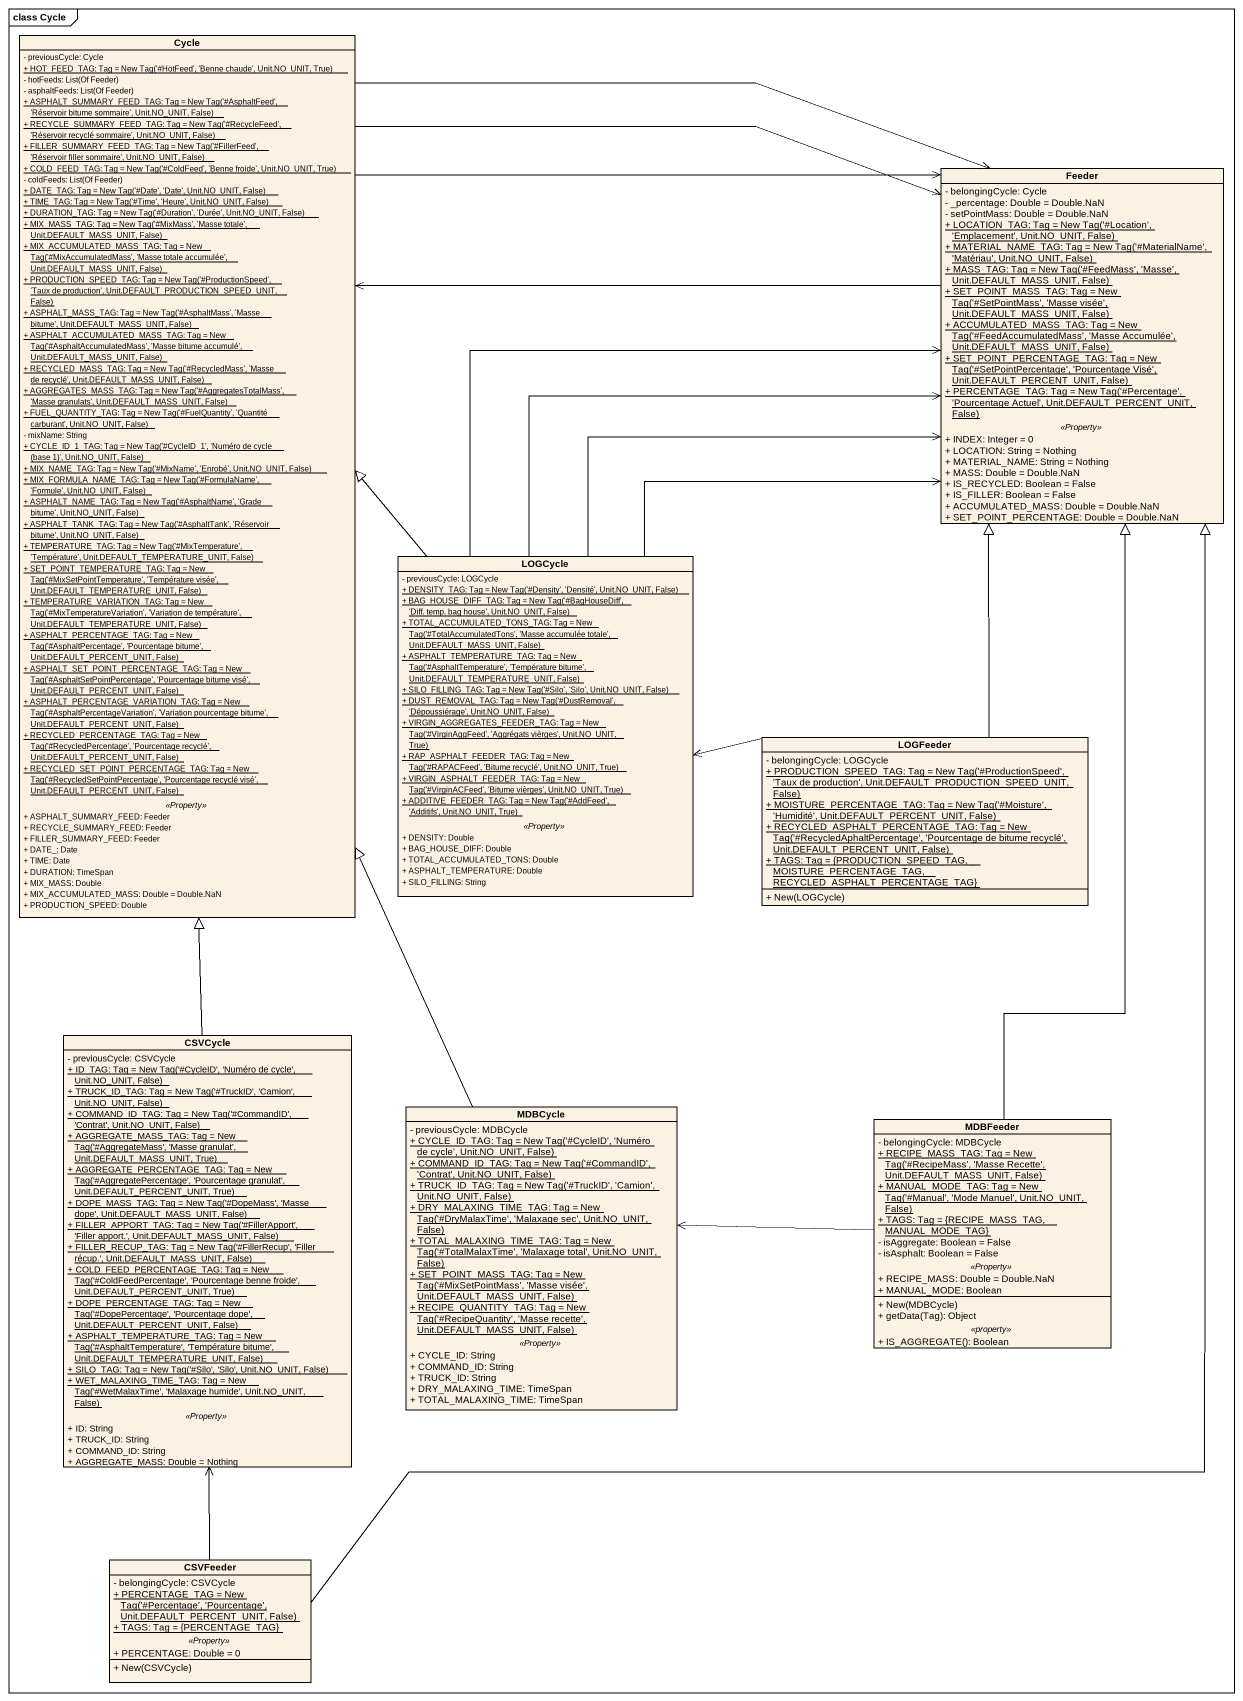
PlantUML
@startuml
mainframe class Cycle
hide circle
hide empty members
skinparam classAttributeIconSize 0
class Cycle {
  - previousCycle: Cycle
  {static} {field} + HOT_FEED_TAG: Tag = New Tag('#HotFeed', 'Benne chaude', Unit.NO_UNIT, True)
  {field} - hotFeeds: List(Of Feeder)
  {field} - asphaltFeeds: List(Of Feeder)
  {static} {field} + ASPHALT_SUMMARY_FEED_TAG: Tag = New Tag('#AsphaltFeed', 'Réservoir bitume sommaire', Unit.NO_UNIT, False)
  {static} {field} + RECYCLE_SUMMARY_FEED_TAG: Tag = New Tag('#RecycleFeed', 'Réservoir recyclé sommaire', Unit.NO_UNIT, False)
  {static} {field} + FILLER_SUMMARY_FEED_TAG: Tag = New Tag('#FillerFeed', 'Réservoir filler sommaire', Unit.NO_UNIT, False)
  {static} {field} + COLD_FEED_TAG: Tag = New Tag('#ColdFeed', 'Benne froide', Unit.NO_UNIT, True)
  {field} - coldFeeds: List(Of Feeder)
  {static} {field} + DATE_TAG: Tag = New Tag('#Date', 'Date', Unit.NO_UNIT, False)
  {static} {field} + TIME_TAG: Tag = New Tag('#Time', 'Heure', Unit.NO_UNIT, False)
  {static} {field} + DURATION_TAG: Tag = New Tag('#Duration', 'Durée', Unit.NO_UNIT, False)
  {static} {field} + MIX_MASS_TAG: Tag = New Tag('#MixMass', 'Masse totale', Unit.DEFAULT_MASS_UNIT, False)
  {static} {field} + MIX_ACCUMULATED_MASS_TAG: Tag = New Tag('#MixAccumulatedMass', 'Masse totale accumulée', Unit.DEFAULT_MASS_UNIT, False)
  {static} {field} + PRODUCTION_SPEED_TAG: Tag = New Tag('#ProductionSpeed', 'Taux de production', Unit.DEFAULT_PRODUCTION_SPEED_UNIT, False)
  {static} {field} + ASPHALT_MASS_TAG: Tag = New Tag('#AsphaltMass', 'Masse bitume', Unit.DEFAULT_MASS_UNIT, False)
  {static} {field} + ASPHALT_ACCUMULATED_MASS_TAG: Tag = New Tag('#AsphaltAccumulatedMass', 'Masse bitume accumulé', Unit.DEFAULT_MASS_UNIT, False)
  {static} {field} + RECYCLED_MASS_TAG: Tag = New Tag('#RecycledMass', 'Masse de recyclé', Unit.DEFAULT_MASS_UNIT, False)
  {static} {field} + AGGREGATES_MASS_TAG: Tag = New Tag('#AggregatesTotalMass', 'Masse granulats', Unit.DEFAULT_MASS_UNIT, False)
  {static} {field} + FUEL_QUANTITY_TAG: Tag = New Tag('#FuelQuantity', 'Quantité carburant', Unit.NO_UNIT, False)
  - mixName: String
  {static} {field} + CYCLE_ID_1_TAG: Tag = New Tag('#CycleID_1', 'Numéro de cycle (base 1)', Unit.NO_UNIT, False)
  {static} {field} + MIX_NAME_TAG: Tag = New Tag('#MixName', 'Enrobé', Unit.NO_UNIT, False)
  {static} {field} + MIX_FORMULA_NAME_TAG: Tag = New Tag('#FormulaName', 'Formule', Unit.NO_UNIT, False)
  {static} {field} + ASPHALT_NAME_TAG: Tag = New Tag('#AsphaltName', 'Grade bitume', Unit.NO_UNIT, False)
  {static} {field} + ASPHALT_TANK_TAG: Tag = New Tag('#AsphaltTank', 'Réservoir bitume', Unit.NO_UNIT, False)
  {static} {field} + TEMPERATURE_TAG: Tag = New Tag('#MixTemperature', 'Température', Unit.DEFAULT_TEMPERATURE_UNIT, False)
  {static} {field} + SET_POINT_TEMPERATURE_TAG: Tag = New Tag('#MixSetPointTemperature', 'Température visée', Unit.DEFAULT_TEMPERATURE_UNIT, False)
  {static} {field} + TEMPERATURE_VARIATION_TAG: Tag = New Tag('#MixTemperatureVariation', 'Variation de température', Unit.DEFAULT_TEMPERATURE_UNIT, False)
  {static} {field} + ASPHALT_PERCENTAGE_TAG: Tag = New Tag('#AsphaltPercentage', 'Pourcentage bitume', Unit.DEFAULT_PERCENT_UNIT, False)
  {static} {field} + ASPHALT_SET_POINT_PERCENTAGE_TAG: Tag = New Tag('#AsphaltSetPointPercentage', 'Pourcentage bitume visé', Unit.DEFAULT_PERCENT_UNIT, False)
  {static} {field} + ASPHALT_PERCENTAGE_VARIATION_TAG: Tag = New Tag('#AsphaltPercentageVariation', 'Variation pourcentage bitume', Unit.DEFAULT_PERCENT_UNIT, False)
  {static} {field} + RECYCLED_PERCENTAGE_TAG: Tag = New Tag('#RecycledPercentage', 'Pourcentage recyclé', Unit.DEFAULT_PERCENT_UNIT, False)
  {static} {field} + RECYCLED_SET_POINT_PERCENTAGE_TAG: Tag = New Tag('#RecycledSetPointPercentage', 'Pourcentage recyclé visé', Unit.DEFAULT_PERCENT_UNIT, False)
  .. <<Property>> ..
  + ASPHALT_SUMMARY_FEED: Feeder
  + RECYCLE_SUMMARY_FEED: Feeder
  + FILLER_SUMMARY_FEED: Feeder
  + DATE_: Date
  + TIME: Date
  + DURATION: TimeSpan
  + MIX_MASS: Double
  + MIX_ACCUMULATED_MASS: Double = Double.NaN
  + PRODUCTION_SPEED: Double
}
class Feeder {
  - belongingCycle: Cycle
  - _percentage: Double = Double.NaN
  - setPointMass: Double = Double.NaN
  {static} {field} + LOCATION_TAG: Tag = New Tag('#Location', 'Emplacement', Unit.NO_UNIT, False)
  {static} {field} + MATERIAL_NAME_TAG: Tag = New Tag('#MaterialName', 'Matériau', Unit.NO_UNIT, False)
  {static} {field} + MASS_TAG: Tag = New Tag('#FeedMass', 'Masse', Unit.DEFAULT_MASS_UNIT, False)
  {static} {field} + SET_POINT_MASS_TAG: Tag = New Tag('#SetPointMass', 'Masse visée', Unit.DEFAULT_MASS_UNIT, False)
  {static} {field} + ACCUMULATED_MASS_TAG: Tag = New Tag('#FeedAccumulatedMass', 'Masse Accumulée', Unit.DEFAULT_MASS_UNIT, False)
  {static} {field} + SET_POINT_PERCENTAGE_TAG: Tag = New Tag('#SetPointPercentage', 'Pourcentage Visé', Unit.DEFAULT_PERCENT_UNIT, False)
  {static} {field} + PERCENTAGE_TAG: Tag = New Tag('#Percentage', 'Pourcentage Actuel', Unit.DEFAULT_PERCENT_UNIT, False)
  .. <<Property>> ..
  + INDEX: Integer = 0
  + LOCATION: String = Nothing
  + MATERIAL_NAME: String = Nothing
  + MASS: Double = Double.NaN
  + IS_RECYCLED: Boolean = False
  + IS_FILLER: Boolean = False
  + ACCUMULATED_MASS: Double = Double.NaN
  + SET_POINT_PERCENTAGE: Double = Double.NaN
}
class LOGCycle {
  - previousCycle: LOGCycle
  {static} {field} + DENSITY_TAG: Tag = New Tag('#Density', 'Densité', Unit.NO_UNIT, False)
  {static} {field} + BAG_HOUSE_DIFF_TAG: Tag = New Tag('#BagHouseDiff', 'Diff. temp. bag house', Unit.NO_UNIT, False)
  {static} {field} + TOTAL_ACCUMULATED_TONS_TAG: Tag = New Tag('#TotalAccumulatedTons', 'Masse accumulée totale', Unit.DEFAULT_MASS_UNIT, False)
  {static} {field} + ASPHALT_TEMPERATURE_TAG: Tag = New Tag('#AsphaltTemperature', 'Température bitume', Unit.DEFAULT_TEMPERATURE_UNIT, False)
  {static} {field} + SILO_FILLING_TAG: Tag = New Tag('#Silo', 'Silo', Unit.NO_UNIT, False)
  {static} {field} + DUST_REMOVAL_TAG: Tag = New Tag('#DustRemoval', 'Dépoussiérage', Unit.NO_UNIT, False)
  {static} {field} + VIRGIN_AGGREGATES_FEEDER_TAG: Tag = New Tag('#VirginAggFeed', 'Aggrégats vièrges', Unit.NO_UNIT, True)
  {static} {field} + RAP_ASPHALT_FEEDER_TAG: Tag = New Tag('#RAPACFeed', 'Bitume recyclé', Unit.NO_UNIT, True)
  {static} {field} + VIRGIN_ASPHALT_FEEDER_TAG: Tag = New Tag('#VirginACFeed', 'Bitume vièrges', Unit.NO_UNIT, True)
  {static} {field} + ADDITIVE_FEEDER_TAG: Tag = New Tag('#AddFeed', 'Additifs', Unit.NO_UNIT, True)
  .. <<Property>> ..
  + DENSITY: Double
  + BAG_HOUSE_DIFF: Double
  + TOTAL_ACCUMULATED_TONS: Double
  + ASPHALT_TEMPERATURE: Double
  + SILO_FILLING: String
}
class LOGFeeder {
  - belongingCycle: LOGCycle
  {static} {field} + PRODUCTION_SPEED_TAG: Tag = New Tag('#ProductionSpeed', 'Taux de production', Unit.DEFAULT_PRODUCTION_SPEED_UNIT, False)
  {static} {field} + MOISTURE_PERCENTAGE_TAG: Tag = New Tag('#Moisture', 'Humidité', Unit.DEFAULT_PERCENT_UNIT, False)
  {static} {field} + RECYCLED_ASPHALT_PERCENTAGE_TAG: Tag = New Tag('#RecycledAphaltPercentage', 'Pourcentage de bitume recyclé', Unit.DEFAULT_PERCENT_UNIT, False)
  {static} + TAGS: Tag = {PRODUCTION_SPEED_TAG, _ MOISTURE_PERCENTAGE_TAG, _ RECYCLED_ASPHALT_PERCENTAGE_TAG}
  + New(LOGCycle)
}
class CSVCycle {
  - previousCycle: CSVCycle
  {static} {field} + ID_TAG: Tag = New Tag('#CycleID', 'Numéro de cycle', Unit.NO_UNIT, False)
  {static} {field} + TRUCK_ID_TAG: Tag = New Tag('#TruckID', 'Camion', Unit.NO_UNIT, False)
  {static} {field} + COMMAND_ID_TAG: Tag = New Tag('#CommandID', 'Contrat', Unit.NO_UNIT, False)
  {static} {field} + AGGREGATE_MASS_TAG: Tag = New Tag('#AggregateMass', 'Masse granulat', Unit.DEFAULT_MASS_UNIT, True)
  {static} {field} + AGGREGATE_PERCENTAGE_TAG: Tag = New Tag('#AggregatePercentage', 'Pourcentage granulat', Unit.DEFAULT_PERCENT_UNIT, True)
  {static} {field} + DOPE_MASS_TAG: Tag = New Tag('#DopeMass', 'Masse dope', Unit.DEFAULT_MASS_UNIT, False)
  {static} {field} + FILLER_APPORT_TAG: Tag = New Tag('#FillerApport', 'Filler apport.', Unit.DEFAULT_MASS_UNIT, False)
  {static} {field} + FILLER_RECUP_TAG: Tag = New Tag('#FillerRecup', 'Filler récup.', Unit.DEFAULT_MASS_UNIT, False)
  {static} {field} + COLD_FEED_PERCENTAGE_TAG: Tag = New Tag('#ColdFeedPercentage', 'Pourcentage benne froide', Unit.DEFAULT_PERCENT_UNIT, True)
  {static} {field} + DOPE_PERCENTAGE_TAG: Tag = New Tag('#DopePercentage', 'Pourcentage dope', Unit.DEFAULT_PERCENT_UNIT, False)
  {static} {field} + ASPHALT_TEMPERATURE_TAG: Tag = New Tag('#AsphaltTemperature', 'Température bitume', Unit.DEFAULT_TEMPERATURE_UNIT, False)
  {static} {field} + SILO_TAG: Tag = New Tag('#Silo', 'Silo', Unit.NO_UNIT, False)
  {static} {field} + WET_MALAXING_TIME_TAG: Tag = New Tag('#WetMalaxTime', 'Malaxage humide', Unit.NO_UNIT, False)
  .. <<Property>> ..
  + ID: String
  + TRUCK_ID: String
  + COMMAND_ID: String
  + AGGREGATE_MASS: Double = Nothing
}
class MDBCycle {
  - previousCycle: MDBCycle
  {static} {field} + CYCLE_ID_TAG: Tag = New Tag('#CycleID', 'Numéro de cycle', Unit.NO_UNIT, False)
  {static} {field} + COMMAND_ID_TAG: Tag = New Tag('#CommandID', 'Contrat', Unit.NO_UNIT, False)
  {static} {field} + TRUCK_ID_TAG: Tag = New Tag('#TruckID', 'Camion', Unit.NO_UNIT, False)
  {static} {field} + DRY_MALAXING_TIME_TAG: Tag = New Tag('#DryMalaxTime', 'Malaxage sec', Unit.NO_UNIT, False)
  {static} {field} + TOTAL_MALAXING_TIME_TAG: Tag = New Tag('#TotalMalaxTime', 'Malaxage total', Unit.NO_UNIT, False)
  {static} {field} + SET_POINT_MASS_TAG: Tag = New Tag('#MixSetPointMass', 'Masse visée', Unit.DEFAULT_MASS_UNIT, False)
  {static} {field} + RECIPE_QUANTITY_TAG: Tag = New Tag('#RecipeQuantity', 'Masse recette', Unit.DEFAULT_MASS_UNIT, False)
  .. <<Property>> ..
  + CYCLE_ID: String
  + COMMAND_ID: String
  + TRUCK_ID: String
  + DRY_MALAXING_TIME: TimeSpan
  + TOTAL_MALAXING_TIME: TimeSpan
}
class MDBFeeder {
  - belongingCycle: MDBCycle
  {static} {field} + RECIPE_MASS_TAG: Tag = New Tag('#RecipeMass', 'Masse Recette', Unit.DEFAULT_MASS_UNIT, False)
  {static} {field} + MANUAL_MODE_TAG: Tag = New Tag('#Manual', 'Mode Manuel', Unit.NO_UNIT, False)
  {static} + TAGS: Tag = {RECIPE_MASS_TAG, _ MANUAL_MODE_TAG}
  - isAggregate: Boolean = False
  - isAsphalt: Boolean = False
  .. <<Property>> ..
  + RECIPE_MASS: Double = Double.NaN
  + MANUAL_MODE: Boolean
  --
  + New(MDBCycle)
  + getData(Tag): Object
  .. <<property>> ..
  + IS_AGGREGATE(): Boolean
}
class CSVFeeder {
  - belongingCycle: CSVCycle
  {static} {field} + PERCENTAGE_TAG = New Tag('#Percentage', 'Pourcentage', Unit.DEFAULT_PERCENT_UNIT, False)
  {static} + TAGS: Tag = {PERCENTAGE_TAG}
  .. <<Property>> ..
  + PERCENTAGE: Double = 0
  --
  + New(CSVCycle)
}
Cycle -right-> Feeder
Cycle -right-> Feeder
Cycle -right-> Feeder
Feeder -left-> Cycle
LOGCycle -up-|> Cycle
LOGCycle -up-> Feeder
LOGCycle -up-> Feeder
LOGCycle -up-> Feeder
LOGCycle -up-> Feeder
LOGFeeder -up-|> Feeder
LOGFeeder -left-> LOGCycle
CSVCycle -up-|> Cycle
MDBCycle -up-|> Cycle
MDBFeeder -up-|> Feeder
MDBFeeder -left-> MDBCycle
CSVFeeder -up-|> Feeder
CSVFeeder -up-> CSVCycle
@enduml
